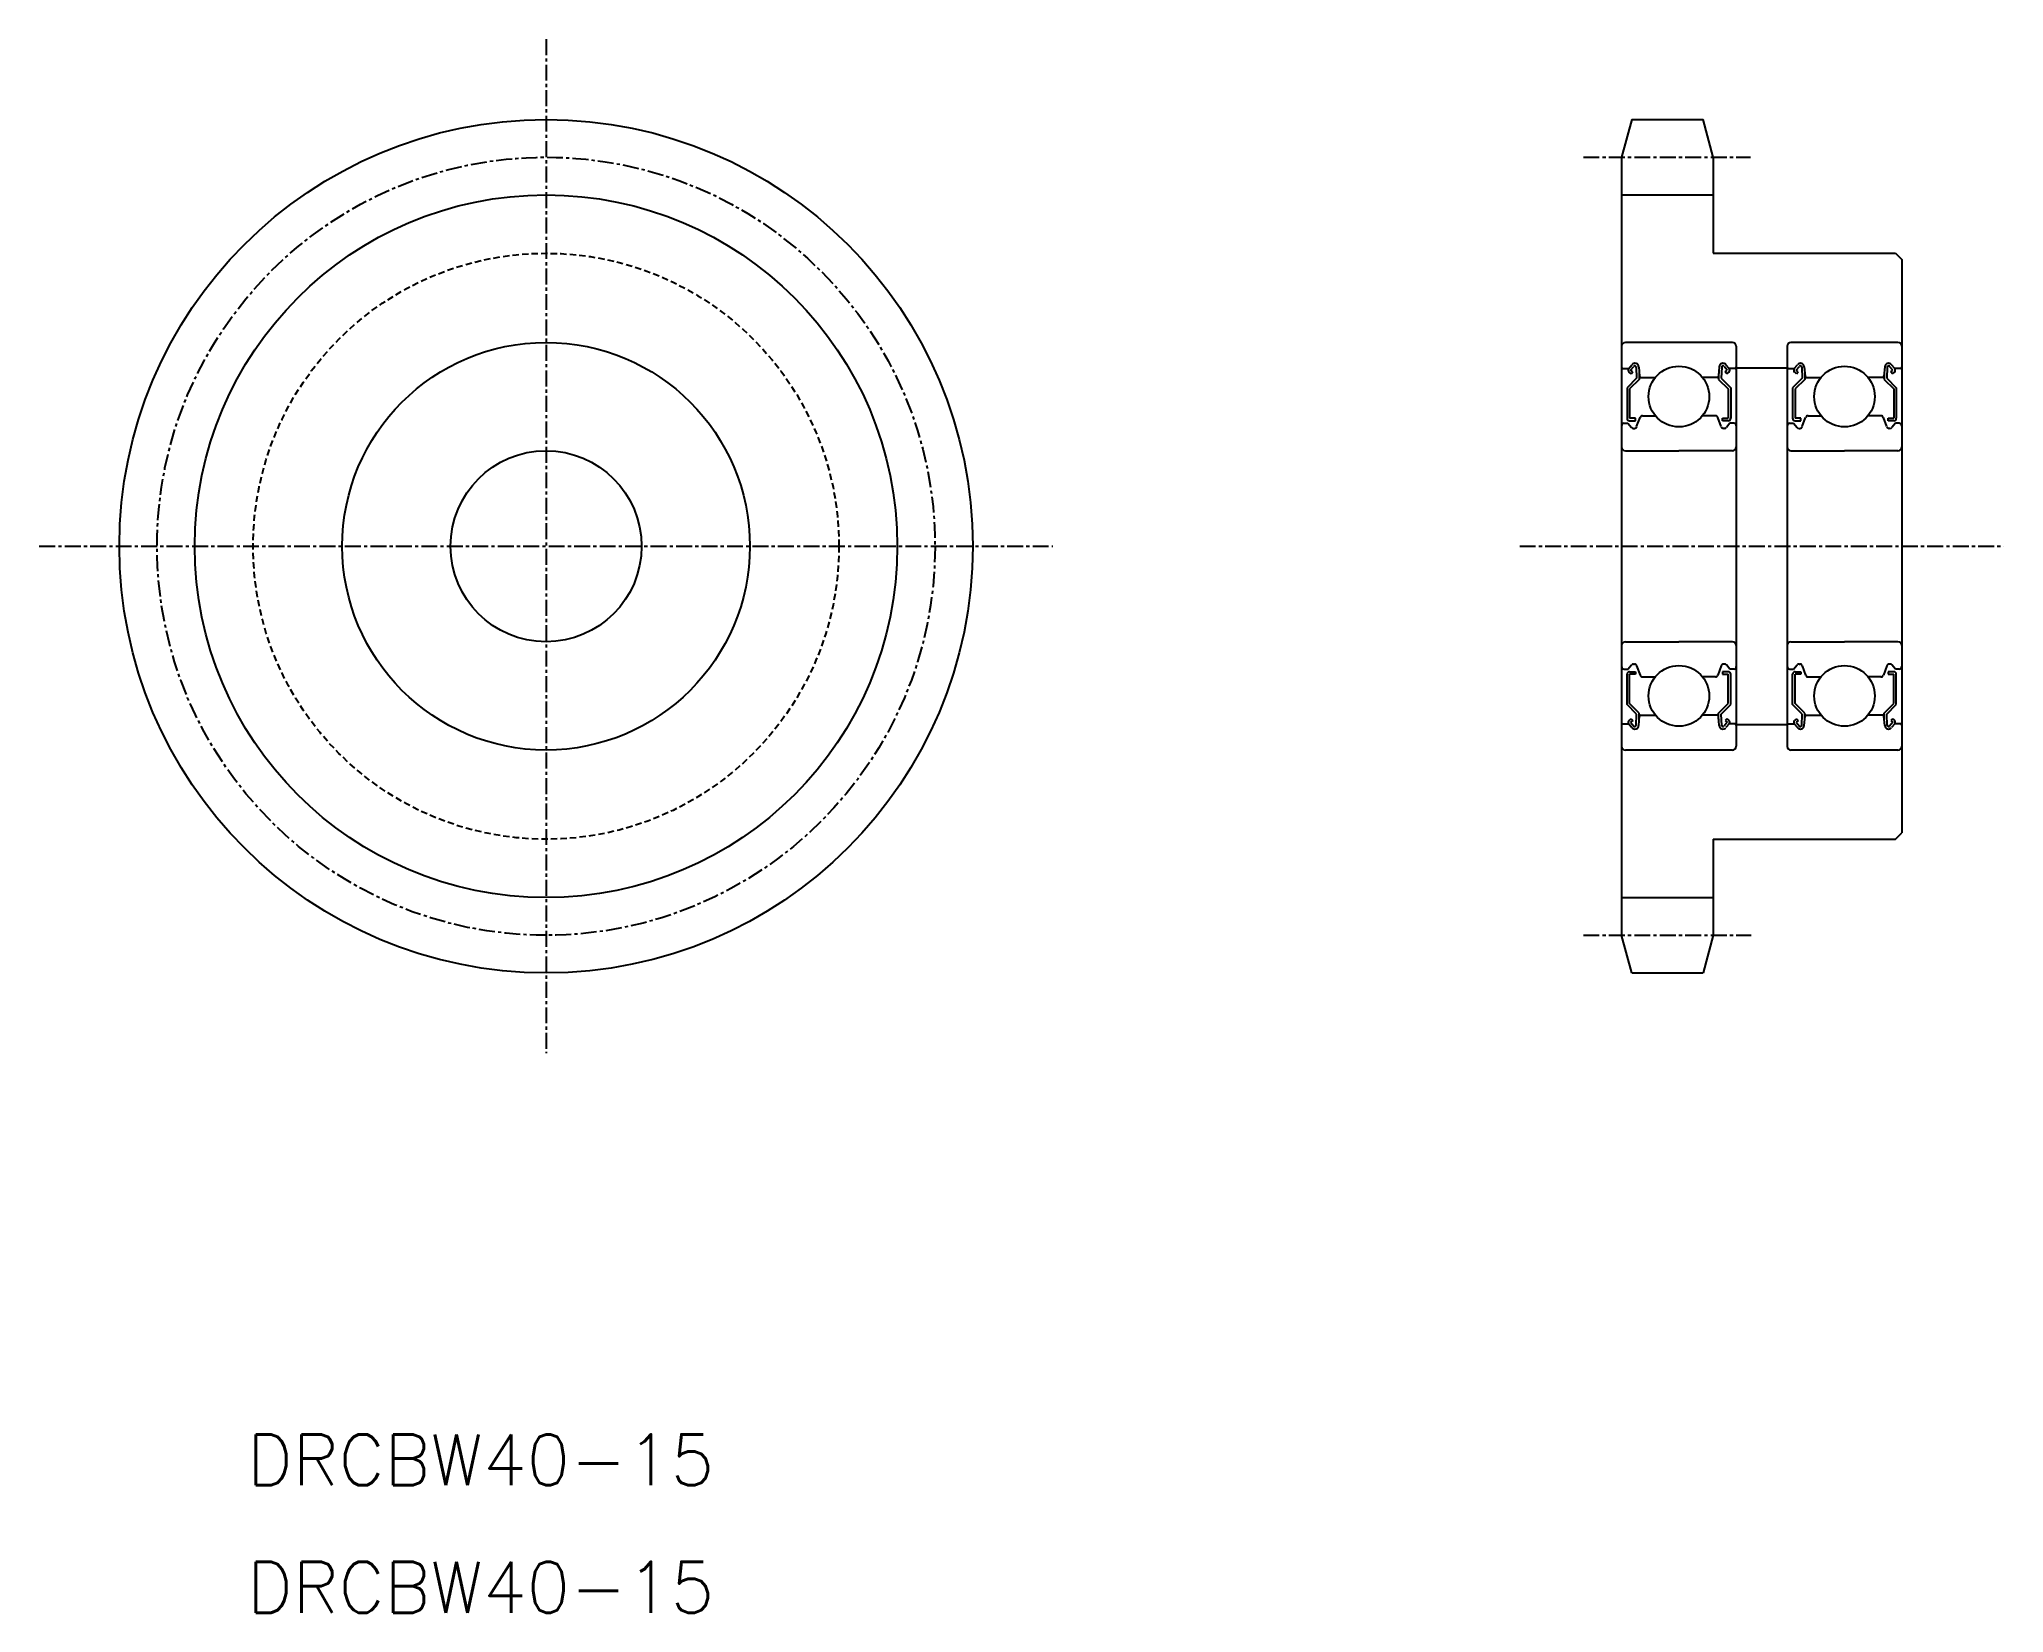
# Model space of a CAD drawing. Extents: x 0 to 154, y 0 to 124.
import ezdxf

# ---------------------------------------------------------------- set-up
doc = ezdxf.new("R2010")
doc.units = 0
doc.linetypes.add('CENTER', pattern=[2, 1.25, -0.25, 0.25, -0.25])
doc.linetypes.add('DASHED', pattern=[0.75, 0.5, -0.25])
doc.layers.get('0').update_dxf_attribs({"linetype": 'CONTINUOUS'})
doc.layers.add('CENTER', color=1, linetype='CENTER')
doc.styles.get("Standard").update_dxf_attribs({"font": 'txt', "bigfont": 'BIGFONT'})

msp = doc.modelspace()

# ---------------------------------------------------------------- linework, layer by layer
at = {"color": 7, "linetype": 'CONTINUOUS'}
for p, q in [((125.03, 117.22), (124.24, 114.26)), ((125.03, 117.22), (130.65, 117.22)), ((131.44, 114.26), (130.65, 117.22)), ((124.24, 114.26), (124.24, 53.18)), ((131.44, 114.26), (131.44, 106.72)), ((124.24, 111.3), (131.44, 111.3)), ((131.44, 106.72), (145.74, 106.72)), ((145.74, 106.72), (146.24, 106.22)), ((146.24, 106.22), (146.24, 61.22)), ((124.24, 99.42), (124.24, 68.02)), ((128.74, 99.72), (124.54, 99.72)), ((132.94, 99.72), (128.74, 99.72)), ((133.24, 99.42), (133.24, 68.02)), ((137.24, 99.42), (137.24, 68.02)), ((141.74, 99.72), (137.54, 99.72)), ((145.94, 99.72), (141.74, 99.72)), ((146.24, 99.42), (146.24, 68.02)), ((124.34, 97.67), (124.8, 97.67)), ((124.8, 97.67), (125.05, 97.97)), ((124.98, 97.26), (124.83, 97.39)), ((124.95, 97.55), (125.2, 97.84)), ((125.11, 97.42), (124.95, 97.55)), ((124.98, 97.26), (125.11, 97.42)), ((125.38, 97.78), (125.42, 96.91)), ((125.58, 97.8), (125.64, 97.07)), ((125.62, 97.29), (125.62, 96.82)), ((131.9, 97.8), (131.84, 97.07)), ((131.86, 97.29), (131.86, 96.82)), ((132.1, 97.78), (132.06, 96.91)), ((132.53, 97.55), (132.28, 97.84)), ((132.38, 97.42), (132.53, 97.55)), ((132.5, 97.26), (132.38, 97.42)), ((132.68, 97.67), (132.43, 97.97)), ((132.5, 97.26), (132.66, 97.39)), ((133.14, 97.67), (132.68, 97.67)), ((133.24, 97.72), (137.24, 97.72)), ((137.34, 97.67), (137.8, 97.67)), ((137.8, 97.67), (138.05, 97.97)), ((137.98, 97.26), (137.83, 97.39)), ((137.95, 97.55), (138.2, 97.84)), ((138.11, 97.42), (137.95, 97.55)), ((137.98, 97.26), (138.11, 97.42)), ((138.38, 97.78), (138.42, 96.91)), ((138.58, 97.8), (138.64, 97.07)), ((138.62, 97.29), (138.62, 96.82)), ((144.9, 97.8), (144.84, 97.07)), ((144.86, 97.29), (144.86, 96.82)), ((145.1, 97.78), (145.06, 96.91)), ((145.53, 97.55), (145.28, 97.84)), ((145.38, 97.42), (145.53, 97.55)), ((145.5, 97.26), (145.38, 97.42)), ((145.68, 97.67), (145.43, 97.97)), ((145.5, 97.26), (145.66, 97.39)), ((146.14, 97.67), (145.68, 97.67)), ((125.42, 96.91), (124.67, 96.16)), ((124.67, 96.16), (124.67, 93.77)), ((125.62, 96.82), (124.87, 96.07)), ((124.87, 96.07), (124.87, 93.77)), ((125.74, 96.97), (126.89, 96.97)), ((131.74, 96.97), (130.59, 96.97)), ((131.86, 96.82), (132.61, 96.07)), ((132.06, 96.91), (132.81, 96.16)), ((132.61, 96.07), (132.61, 93.77)), ((132.81, 96.16), (132.81, 93.77)), ((138.42, 96.91), (137.67, 96.16)), ((137.67, 96.16), (137.67, 93.77)), ((138.62, 96.82), (137.87, 96.07)), ((137.87, 96.07), (137.87, 93.77)), ((138.74, 96.97), (139.89, 96.97)), ((144.74, 96.97), (143.59, 96.97)), ((144.86, 96.82), (145.61, 96.07)), ((145.06, 96.91), (145.81, 96.16)), ((145.61, 96.07), (145.61, 93.77)), ((145.81, 96.16), (145.81, 93.77)), ((146.24, 94.97), (146.24, 94.97)), ((124.44, 93.37), (124.74, 93.37)), ((124.74, 93.37), (125.02, 93.05)), ((125.32, 93.77), (124.87, 93.77)), ((124.87, 93.57), (125.32, 93.57)), ((125.17, 92.97), (125.24, 92.97)), ((125.32, 93.57), (125.32, 93.77)), ((125.42, 93.11), (125.69, 93.84)), ((125.88, 93.97), (126.89, 93.97)), ((131.6, 93.97), (130.59, 93.97)), ((132.06, 93.11), (131.79, 93.84)), ((132.16, 93.77), (132.61, 93.77)), ((132.16, 93.57), (132.16, 93.77)), ((132.61, 93.57), (132.16, 93.57)), ((132.31, 92.97), (132.25, 92.97)), ((132.74, 93.37), (132.47, 93.05)), ((133.04, 93.37), (132.74, 93.37)), ((137.44, 93.37), (137.74, 93.37)), ((137.74, 93.37), (138.02, 93.05)), ((138.32, 93.77), (137.87, 93.77)), ((137.87, 93.57), (138.32, 93.57)), ((138.17, 92.97), (138.24, 92.97)), ((138.32, 93.57), (138.32, 93.77)), ((138.42, 93.11), (138.69, 93.84)), ((138.88, 93.97), (139.89, 93.97)), ((144.6, 93.97), (143.59, 93.97)), ((145.06, 93.11), (144.79, 93.84)), ((145.16, 93.77), (145.61, 93.77)), ((145.16, 93.57), (145.16, 93.77)), ((145.61, 93.57), (145.16, 93.57)), ((145.31, 92.97), (145.25, 92.97)), ((145.74, 93.37), (145.47, 93.05)), ((146.04, 93.37), (145.74, 93.37)), ((124.54, 91.22), (128.74, 91.22)), ((132.94, 91.22), (128.74, 91.22)), ((137.54, 91.22), (141.74, 91.22)), ((145.94, 91.22), (141.74, 91.22)), ((146.24, 83.72), (146.24, 83.72)), ((124.54, 76.22), (128.74, 76.22)), ((125.82, 76.22), (125.82, 76.22)), ((126.79, 76.22), (126.79, 76.22)), ((132.94, 76.22), (128.74, 76.22)), ((137.54, 76.22), (141.74, 76.22)), ((138.82, 76.22), (138.82, 76.22)), ((139.79, 76.22), (139.79, 76.22)), ((145.94, 76.22), (141.74, 76.22)), ((124.44, 74.07), (124.74, 74.07)), ((124.74, 74.07), (125.02, 74.4)), ((125.17, 74.47), (125.24, 74.47)), ((125.42, 74.34), (125.69, 73.61)), ((132.06, 74.34), (131.79, 73.61)), ((132.31, 74.47), (132.25, 74.47)), ((132.74, 74.07), (132.47, 74.4)), ((133.04, 74.07), (132.74, 74.07)), ((137.44, 74.07), (137.74, 74.07)), ((137.74, 74.07), (138.02, 74.4)), ((138.17, 74.47), (138.24, 74.47)), ((138.42, 74.34), (138.69, 73.61)), ((145.06, 74.34), (144.79, 73.61)), ((145.31, 74.47), (145.25, 74.47)), ((145.74, 74.07), (145.47, 74.4)), ((146.04, 74.07), (145.74, 74.07)), ((124.67, 71.29), (124.67, 73.67)), ((124.87, 73.87), (125.32, 73.87)), ((124.87, 71.37), (124.87, 73.67)), ((125.32, 73.67), (124.87, 73.67)), ((125.32, 73.87), (125.32, 73.67)), ((125.88, 73.47), (126.89, 73.47)), ((131.6, 73.47), (130.59, 73.47)), ((132.16, 73.87), (132.16, 73.67)), ((132.61, 73.87), (132.16, 73.87)), ((132.16, 73.67), (132.61, 73.67)), ((132.61, 71.37), (132.61, 73.67)), ((132.81, 71.29), (132.81, 73.67)), ((137.67, 71.29), (137.67, 73.67)), ((137.87, 73.87), (138.32, 73.87)), ((137.87, 71.37), (137.87, 73.67)), ((138.32, 73.67), (137.87, 73.67)), ((138.32, 73.87), (138.32, 73.67)), ((138.88, 73.47), (139.89, 73.47)), ((144.6, 73.47), (143.59, 73.47)), ((145.16, 73.87), (145.16, 73.67)), ((145.61, 73.87), (145.16, 73.87)), ((145.16, 73.67), (145.61, 73.67)), ((145.61, 71.37), (145.61, 73.67)), ((145.81, 71.29), (145.81, 73.67)), ((125.42, 70.54), (124.67, 71.29)), ((125.62, 70.62), (124.87, 71.37)), ((131.86, 70.62), (132.61, 71.37)), ((132.06, 70.54), (132.81, 71.29)), ((138.42, 70.54), (137.67, 71.29)), ((138.62, 70.62), (137.87, 71.37)), ((144.86, 70.62), (145.61, 71.37)), ((145.06, 70.54), (145.81, 71.29)), ((124.34, 69.77), (124.8, 69.77)), ((124.8, 69.77), (125.05, 69.48)), ((124.98, 70.18), (124.83, 70.06)), ((125.11, 70.03), (124.95, 69.9)), ((124.95, 69.9), (125.2, 69.6)), ((124.98, 70.18), (125.11, 70.03)), ((125.38, 69.66), (125.42, 70.54)), ((125.58, 69.64), (125.64, 70.38)), ((125.62, 70.15), (125.62, 70.62)), ((125.74, 70.47), (126.89, 70.47)), ((131.74, 70.47), (130.59, 70.47)), ((131.9, 69.64), (131.84, 70.38)), ((131.86, 70.15), (131.86, 70.62)), ((132.1, 69.66), (132.06, 70.54)), ((132.53, 69.9), (132.28, 69.6)), ((132.5, 70.18), (132.38, 70.03)), ((132.38, 70.03), (132.53, 69.9)), ((132.68, 69.77), (132.43, 69.48)), ((132.5, 70.18), (132.66, 70.06)), ((133.14, 69.77), (132.68, 69.77)), ((133.24, 69.72), (137.24, 69.72)), ((137.34, 69.77), (137.8, 69.77)), ((137.8, 69.77), (138.05, 69.48)), ((137.98, 70.18), (137.83, 70.06)), ((138.11, 70.03), (137.95, 69.9)), ((137.95, 69.9), (138.2, 69.6)), ((137.98, 70.18), (138.11, 70.03)), ((138.38, 69.66), (138.42, 70.54)), ((138.58, 69.64), (138.64, 70.38)), ((138.62, 70.15), (138.62, 70.62)), ((138.74, 70.47), (139.89, 70.47)), ((144.74, 70.47), (143.59, 70.47)), ((144.9, 69.64), (144.84, 70.38)), ((144.86, 70.15), (144.86, 70.62)), ((145.1, 69.66), (145.06, 70.54)), ((145.53, 69.9), (145.28, 69.6)), ((145.5, 70.18), (145.38, 70.03)), ((145.38, 70.03), (145.53, 69.9)), ((145.68, 69.77), (145.43, 69.48)), ((145.5, 70.18), (145.66, 70.06)), ((146.14, 69.77), (145.68, 69.77)), ((132.94, 67.72), (124.54, 67.72)), ((132.94, 67.72), (128.74, 67.72)), ((145.94, 67.72), (137.54, 67.72)), ((145.94, 67.72), (141.74, 67.72)), ((131.44, 60.72), (131.44, 53.18)), ((131.44, 60.72), (145.74, 60.72)), ((145.74, 60.72), (146.24, 61.22)), ((124.24, 56.14), (131.44, 56.14)), ((125.03, 50.22), (124.24, 53.18)), ((131.44, 53.18), (130.65, 50.22)), ((125.03, 50.22), (130.65, 50.22))]:
    msp.add_line(p, q, dxfattribs=at)
for centre, radius in [((39.79, 83.72), 33.5), ((39.79, 83.72), 16), ((128.74, 95.47), 2.38), ((141.74, 95.47), 2.38), ((39.79, 83.72), 7.5), ((128.74, 71.97), 2.38), ((141.74, 71.97), 2.38)]:
    msp.add_circle(centre, radius, dxfattribs=at)
at = {"color": 3, "linetype": 'CONTINUOUS'}
msp.add_circle((39.79, 83.72), 27.58, dxfattribs=at)
at = {"color": 3, "linetype": 'DASHED'}
msp.add_circle((39.79, 83.72), 23, dxfattribs=at)
at = {"color": 7, "linetype": 'CONTINUOUS'}
for centre, radius, start, end in [((124.54, 99.42), 0.3, 90, 180), ((132.94, 99.42), 0.3, 0, 90), ((137.54, 99.42), 0.3, 90, 180), ((145.94, 99.42), 0.3, 0, 90), ((124.34, 97.77), 0.1, 180, 270), ((124.95, 97.55), 0.2, 140.0002, 230.0848), ((125.28, 97.78), 0.3, 4.9968, 140.0002), ((125.28, 97.78), 0.1, 2.8198, 140.0033), ((132.2, 97.78), 0.3, 39.9998, 175.0032), ((132.2, 97.78), 0.1, 39.9967, 177.1802), ((132.53, 97.55), 0.2, 309.9152, 39.9998), ((133.14, 97.77), 0.1, 270, 0), ((137.34, 97.77), 0.1, 180, 270), ((137.95, 97.55), 0.2, 140.0002, 230.0848), ((138.28, 97.78), 0.3, 4.9968, 140.0002), ((138.28, 97.78), 0.1, 2.8198, 140.0033), ((145.2, 97.78), 0.3, 39.9998, 175.0032), ((145.2, 97.78), 0.1, 39.9967, 177.1802), ((145.53, 97.55), 0.2, 309.9152, 39.9998), ((146.14, 97.77), 0.1, 270, 0), ((125.74, 97.07), 0.1, 184.9968, 269.9995), ((131.74, 97.07), 0.1, 270.0005, 355.0032), ((138.74, 97.07), 0.1, 184.9968, 269.9995), ((144.74, 97.07), 0.1, 270.0005, 355.0032), ((124.44, 93.17), 0.2, 90, 180), ((124.87, 93.77), 0.2, 180, 270), ((125.17, 93.17), 0.2, 219.9962, 270), ((125.24, 93.17), 0.2, 270, 339.9919), ((125.88, 93.77), 0.2, 90, 159.9919), ((131.6, 93.77), 0.2, 20.0081, 90), ((132.25, 93.17), 0.2, 200.0081, 270), ((132.31, 93.17), 0.2, 270, 320.0038), ((132.61, 93.77), 0.2, 270, 0), ((133.04, 93.17), 0.2, 0, 90), ((137.44, 93.17), 0.2, 90, 180), ((137.87, 93.77), 0.2, 180, 270), ((138.17, 93.17), 0.2, 219.9962, 270), ((138.24, 93.17), 0.2, 270, 339.9919), ((138.88, 93.77), 0.2, 90, 159.9919), ((144.6, 93.77), 0.2, 20.0081, 90), ((145.25, 93.17), 0.2, 200.0081, 270), ((145.31, 93.17), 0.2, 270, 320.0038), ((145.61, 93.77), 0.2, 270, 0), ((146.04, 93.17), 0.2, 0, 90), ((124.54, 91.52), 0.3, 180, 270), ((132.94, 91.52), 0.3, 270, 0), ((137.54, 91.52), 0.3, 180, 270), ((145.94, 91.52), 0.3, 270, 0), ((124.54, 75.92), 0.3, 90, 180), ((132.94, 75.92), 0.3, 0, 90), ((137.54, 75.92), 0.3, 90, 180), ((145.94, 75.92), 0.3, 0, 90), ((124.44, 74.27), 0.2, 180, 270), ((125.17, 74.27), 0.2, 90, 140.0038), ((125.24, 74.27), 0.2, 20.0081, 90), ((132.25, 74.27), 0.2, 90, 159.9919), ((132.31, 74.27), 0.2, 39.9962, 90), ((133.04, 74.27), 0.2, 270, 0), ((137.44, 74.27), 0.2, 180, 270), ((138.17, 74.27), 0.2, 90, 140.0038), ((138.24, 74.27), 0.2, 20.0081, 90), ((145.25, 74.27), 0.2, 90, 159.9919), ((145.31, 74.27), 0.2, 39.9962, 90), ((146.04, 74.27), 0.2, 270, 0), ((124.87, 73.67), 0.2, 90, 180), ((125.88, 73.67), 0.2, 200.0081, 270), ((131.6, 73.67), 0.2, 270, 339.9919), ((132.61, 73.67), 0.2, 0, 90), ((137.87, 73.67), 0.2, 90, 180), ((138.88, 73.67), 0.2, 200.0081, 270), ((144.6, 73.67), 0.2, 270, 339.9919), ((145.61, 73.67), 0.2, 0, 90), ((124.34, 69.67), 0.1, 90, 180), ((124.95, 69.9), 0.2, 129.9152, 219.9998), ((125.28, 69.67), 0.3, 219.9998, 355.0032), ((125.28, 69.67), 0.1, 219.9967, 357.1802), ((125.74, 70.37), 0.1, 90.0005, 175.0032), ((131.74, 70.37), 0.1, 4.9968, 89.9995), ((132.2, 69.67), 0.3, 184.9968, 320.0002), ((132.2, 69.67), 0.1, 182.8198, 320.0033), ((132.53, 69.9), 0.2, 320.0002, 50.0848), ((133.14, 69.67), 0.1, 0, 90), ((137.34, 69.67), 0.1, 90, 180), ((137.95, 69.9), 0.2, 129.9152, 219.9998), ((138.28, 69.67), 0.3, 219.9998, 355.0032), ((138.28, 69.67), 0.1, 219.9967, 357.1802), ((138.74, 70.37), 0.1, 90.0005, 175.0032), ((144.74, 70.37), 0.1, 4.9968, 89.9995), ((145.2, 69.67), 0.3, 184.9968, 320.0002), ((145.2, 69.67), 0.1, 182.8198, 320.0033), ((145.53, 69.9), 0.2, 320.0002, 50.0848), ((146.14, 69.67), 0.1, 0, 90), ((124.54, 68.02), 0.3, 180, 270), ((132.94, 68.02), 0.3, 270, 0), ((137.54, 68.02), 0.3, 180, 270), ((145.94, 68.02), 0.3, 270, 0)]:
    msp.add_arc(centre, radius, start, end, dxfattribs=at)
at = {"layer": 'CENTER', "color": 1, "linetype": 'CENTER'}
for p, q in [((39.79, 123.52), (39.79, 43.93)), ((121.24, 114.26), (134.36, 114.26)), ((0, 83.72), (79.59, 83.72)), ((116.24, 83.72), (154.24, 83.72)), ((121.24, 53.18), (134.42, 53.18))]:
    msp.add_line(p, q, dxfattribs=at)
msp.add_circle((39.79, 83.72), 30.54, dxfattribs=at)

# ---------------------------------------------------------------- texts
at = {"color": 7, "linetype": 'CONTINUOUS'}
for p in [(16.31, 10), (16.31, 0)]:
    msp.add_text('DRCBW40-15', height=4, dxfattribs=at).set_placement(p)

doc.saveas('drawing.dxf')
